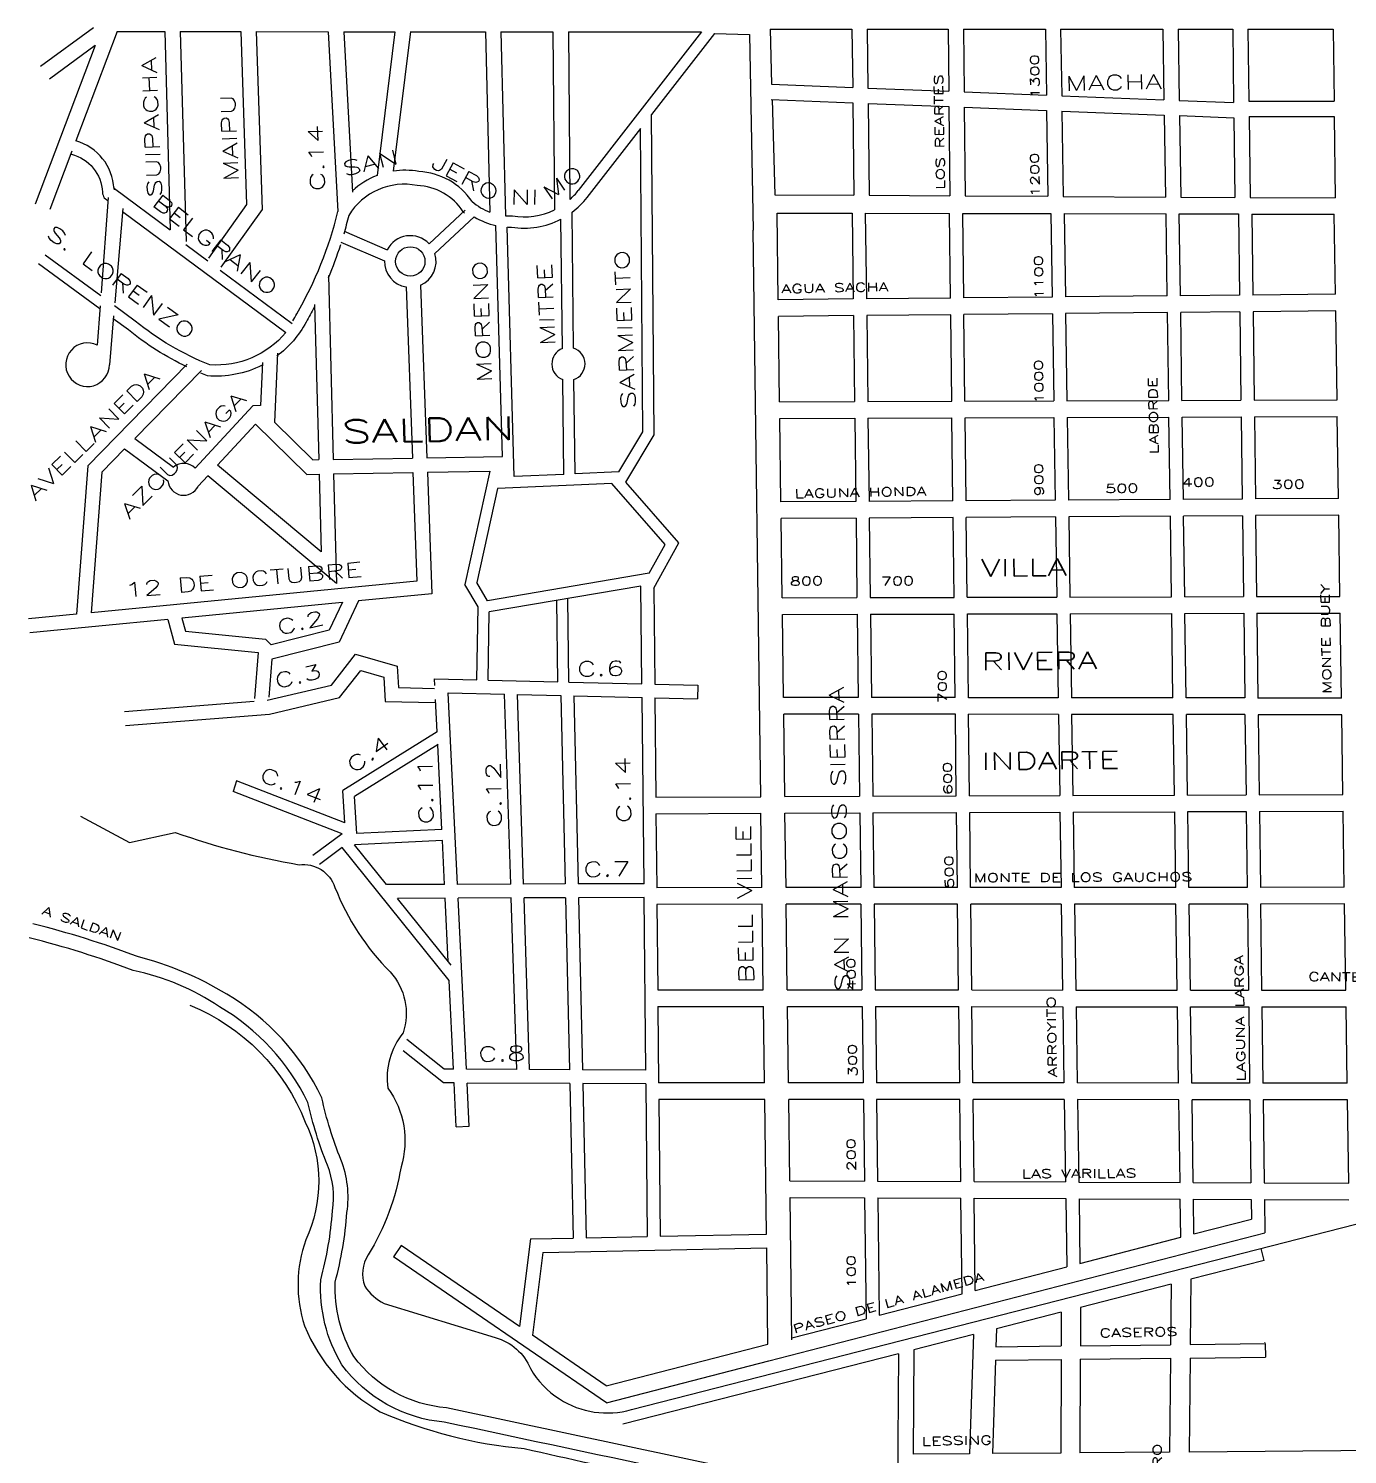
# Model space of a CAD drawing. Header units: millimetres. Extents: x 4375152 to 4409667, y 6523746 to 6549185.
# Drawn here: x 4375242 to 4376777, y 6533871 to 6535531 of the extents above; entities that cross this region are included whole.
import ezdxf

# ---------------------------------------------------------------- set-up
doc = ezdxf.new("R2010")
doc.units = ezdxf.units.MM
for name, color, linetype in [('CANAL', 252, 'Continuous'), ('FERROCARRIL', 252, 'VÍAS'), ('LINEA CALLE', 252, 'Continuous'), ('NOMBRE BARRIO', 8, 'Continuous'), ('NOMBRE CALLE', 252, 'Continuous')]:
    doc.layers.add(name, color=color, linetype=linetype)
doc.styles.add('ROMANS', font='romans')
doc.styles.add('S1', font='ROMANS')
doc.linetypes.add('VÍAS', pattern='A,3.81,[130,ltypeshp.shx,S=6.35,R=0,X=0,Y=0],3.81', length=7.62)

msp = doc.modelspace()

# ---------------------------------------------------------------- linework, layer by layer
at = {"layer": 'CANAL', "transparency": 33554687, "flags": 128}
msp.add_lwpolyline([(4375302.8, 6534614.4), (4375359.5, 6534583.6), (4375412.9, 6534595.5, 0.042649), (4375556.9, 6534557.9, -0.358082), (4375598.7, 6534531.5, 0.103212), (4375663.1, 6534433.1, -0.26799), (4375678.1, 6534362.3, 0.207997), (4375660.3, 6534297.8, -0.236733), (4375675.6, 6534206.2, -0.09589), (4375637.5, 6534103.7, 0.235631), (4375633.3, 6534067.3, 0.124959), (4375656, 6534047.3), (4375785.3, 6534007.6, -0.226077), (4375826.4, 6533971.5, 0.128401), (4375859.9, 6533936.1, 0.2147), (4375943.8, 6533923.6), (4376786.7, 6534139.5), (4376827.4, 6534099.3), (4376821.3, 6534062.4, 0.181828), (4376903.2, 6533985.1, -0.126664), (4376985.1, 6533986.3, -0.166773), (4377070.5, 6533937.6, -0.021953), (4377107.3, 6533880.5, 0.18075), (4377201.8, 6533819.9)], format="xyb", dxfattribs=at)
at = {"layer": 'FERROCARRIL', "ltscale": 0.3, "transparency": 33554687, "flags": 128}
msp.add_lwpolyline([(4375430, 6534394.3, -0.204581), (4375564.2, 6534258.4, -0.221385), (4375565, 6534121.2, 0.169315), (4375563.4, 6534021.2, 0.170266), (4375651.3, 6533921.2, 0.081127), (4375818.9, 6533878.4, 0.00655), (4376131.5, 6533811.2, -0.00633), (4376427.1, 6533747.5, -0.13296), (4376677.2, 6533650.3, -0.204815), (4376788.2, 6533417.1, 0.013216), (4376815, 6533256, 0.112076), (4376873.4, 6533143.6, 0.14493), (4377012.6, 6533057.3, -0.004172), (4377222.7, 6532956.5, -0.594669)], format="xyb", dxfattribs=at)
at = {"layer": 'LINEA CALLE', "transparency": 33554687}
for p, q in [((4375317.7, 6535532), (4375255.9, 6535486.9)), ((4375345.2, 6535527.7), (4375297.1, 6535400.5)), ((4375345.2, 6535527.7), (4375400.6, 6535527.6)), ((4375400.6, 6535527.6), (4375407.1, 6535296.9)), ((4375418.7, 6535527.6), (4375489.2, 6535527.6)), ((4375418.7, 6535527.6), (4375425.5, 6535283.2)), ((4375489.2, 6535527.6), (4375495.9, 6535326.2)), ((4375507.2, 6535527.6), (4375514.1, 6535320.7)), ((4375507.2, 6535527.6), (4375591, 6535527.5)), ((4375591, 6535527.5), (4375602.2, 6535318.1)), ((4375609, 6535527.5), (4375619, 6535340.6)), ((4375609, 6535527.5), (4375668.5, 6535527.5)), ((4375668.5, 6535527.5), (4375647.7, 6535360.2)), ((4375686.6, 6535527.8), (4375666.5, 6535365.2)), ((4375686.6, 6535527.5), (4375773.9, 6535527.4)), ((4375773.9, 6535527.4), (4375779.1, 6535317.4)), ((4375791.9, 6535527.4), (4375797.2, 6535313.3)), ((4375791.9, 6535527.4), (4375852.4, 6535527.4)), ((4375852.4, 6535527.4), (4375854.3, 6535320.3)), ((4375870.4, 6535527.4), (4375872.2, 6535332.4)), ((4375870.4, 6535527.4), (4376025.4, 6535527.3)), ((4376025.4, 6535527.3), (4375881.8, 6535342.7)), ((4376040.4, 6535525.5), (4375967.2, 6535431.3)), ((4376040.4, 6535525.5), (4376081.1, 6535524.1)), ((4376105.1, 6535530.5), (4376106.9, 6535466.4)), ((4376105.1, 6535530.5), (4376200.4, 6535530.5)), ((4376200.4, 6535530.5), (4376201.2, 6535462.6)), ((4376218.2, 6535530.5), (4376312.3, 6535530.5)), ((4376218.2, 6535530.5), (4376219, 6535461.9)), ((4376312.3, 6535530.5), (4376313, 6535458.2)), ((4376330.1, 6535530.5), (4376330.8, 6535457.5)), ((4376330.1, 6535530.5), (4376425.4, 6535530.5)), ((4376425.4, 6535530.5), (4376426.6, 6535453.7)), ((4376443.2, 6535530.5), (4376444.4, 6535453)), ((4376443.2, 6535530.5), (4376562.1, 6535530.5)), ((4376562.1, 6535530.5), (4376563.4, 6535448.3)), ((4376579.9, 6535530.5), (4376581.2, 6535447.6)), ((4376579.9, 6535530.5), (4376643.4, 6535530.5)), ((4376643.4, 6535530.5), (4376644.5, 6535445.1)), ((4376661.2, 6535530.5), (4376662.3, 6535446.5)), ((4376661.2, 6535530.5), (4376760.3, 6535530.5)), ((4376760.3, 6535530.5), (4376761.3, 6535446.5)), ((4375319.8, 6535511.3), (4375250, 6535326.9)), ((4375319.8, 6535511.3), (4375266.5, 6535472.4)), ((4376081.1, 6535524.1), (4376085.5, 6535296.5)), ((4376106.9, 6535466.4), (4376201.2, 6535462.6)), ((4376219, 6535461.9), (4376313, 6535458.2)), ((4376106.5, 6535448.6), (4376201.5, 6535444.8)), ((4376107.4, 6535448.5), (4376110.5, 6535337.7)), ((4376201.5, 6535444.8), (4376202.7, 6535337.2)), ((4376219.3, 6535444.1), (4376220.5, 6535337.1)), ((4376219.3, 6535444.1), (4376313.2, 6535440.4)), ((4376330.8, 6535457.5), (4376426.6, 6535453.7)), ((4376444.4, 6535453), (4376563.4, 6535448.3)), ((4376581.2, 6535447.6), (4376644.5, 6535445.1)), ((4376662.3, 6535446.5), (4376761.3, 6535446.5)), ((4375970, 6535058.4), (4375967.2, 6535431.3)), ((4376313.2, 6535440.4), (4376314.2, 6535336.5)), ((4376331, 6535439.7), (4376332, 6535336.4)), ((4376331, 6535439.7), (4376426.8, 6535435.9)), ((4376426.8, 6535435.9), (4376428.3, 6535335.9)), ((4376444.6, 6535435.2), (4376446.1, 6535335.8)), ((4376444.6, 6535435.2), (4376563.6, 6535430.5)), ((4376563.6, 6535430.5), (4376565.1, 6535335.1)), ((4376581.4, 6535429.8), (4376582.9, 6535335)), ((4376581.4, 6535429.8), (4376644.7, 6535427.2)), ((4376644.7, 6535427.2), (4376645.9, 6535334.6)), ((4376662.5, 6535428.7), (4376761.6, 6535428.7)), ((4376662.5, 6535428.7), (4376663.7, 6535334.5)), ((4376761.6, 6535428.7), (4376762.8, 6535334)), ((4375954.3, 6535414.8), (4375892, 6535334.7)), ((4375957, 6535061.9), (4375954.3, 6535414.8)), ((4375292.5, 6535388.3), (4375266.9, 6535320.5)), ((4375342.1, 6535345.1), (4375407.1, 6535296.9)), ((4375334.8, 6535334.4), (4375326.6, 6535223.5)), ((4376110.5, 6535337.7), (4376202.7, 6535337.2)), ((4376220.5, 6535337.1), (4376314.2, 6535336.5)), ((4376332, 6535336.4), (4376428.3, 6535335.9)), ((4376446.1, 6535335.8), (4376565.1, 6535335.1)), ((4376582.9, 6535335), (4376645.9, 6535334.6)), ((4376663.7, 6535334.5), (4376762.8, 6535334)), ((4375352, 6535321.6), (4375342.5, 6535211.8)), ((4375495.9, 6535326.2), (4375451.4, 6535264.1)), ((4375514.1, 6535320.7), (4375465.8, 6535253.3)), ((4375750.1, 6535319.7), (4375708.2, 6535280.7)), ((4375760.8, 6535312), (4375714.9, 6535269.2)), ((4375876.4, 6535159.2), (4375874.6, 6535317.5)), ((4376114.6, 6535215.5), (4376113.3, 6535316.4)), ((4376113.3, 6535316.4), (4376200.6, 6535316.3)), ((4376200.6, 6535316.3), (4376201.8, 6535216.4)), ((4376215.9, 6535316.2), (4376313.9, 6535316)), ((4376215.9, 6535316.2), (4376217.2, 6535216.5)), ((4376315, 6535217.5), (4376313.9, 6535316)), ((4376330.4, 6535217.7), (4376329.3, 6535316)), ((4376329.3, 6535316), (4376431.8, 6535315.8)), ((4376431.8, 6535315.8), (4376433.3, 6535218.7)), ((4376447.2, 6535315.8), (4376565.8, 6535315.5)), ((4376447.2, 6535315.8), (4376448.7, 6535218.8)), ((4376567.2, 6535220), (4376565.8, 6535315.5)), ((4376582.6, 6535220.2), (4376581.2, 6535315.5)), ((4376581.2, 6535315.5), (4376650.2, 6535315.4)), ((4376650.2, 6535315.4), (4376651.4, 6535220.8)), ((4376665.6, 6535315.3), (4376761.6, 6535315.1)), ((4376665.6, 6535315.3), (4376666.8, 6535221)), ((4376763, 6535221.9), (4376761.6, 6535315.1)), ((4375609.4, 6535295.2), (4375659.6, 6535273.6)), ((4375793.5, 6535033.1), (4375786, 6535301.9)), ((4375807.1, 6535009.7), (4375799.1, 6535300.2)), ((4375863.4, 6535158.8), (4375861.6, 6535309.4)), ((4376094.2, 6534637.1), (4376085.5, 6535296.5)), ((4375605.6, 6535282.7), (4375656.4, 6535260.9)), ((4375591.1, 6535243.9), (4375596.8, 6535029.7)), ((4375681.5, 6535230.4), (4375688.8, 6535031.3)), ((4375698.3, 6535232.5), (4375705.7, 6535031.6)), ((4376201.8, 6535216.4), (4376114.6, 6535215.5)), ((4376315, 6535217.5), (4376217.2, 6535216.5)), ((4376433.3, 6535218.7), (4376330.4, 6535217.7)), ((4376567.2, 6535220), (4376448.7, 6535218.8)), ((4376651.4, 6535220.8), (4376582.6, 6535220.2)), ((4376763, 6535221.9), (4376666.8, 6535221)), ((4375325.4, 6535208.3), (4375322.1, 6535162.7)), ((4375341.2, 6535196.7), (4375336.3, 6535139.9)), ((4375575.1, 6535210.1), (4375579.9, 6535029.4)), ((4376202.1, 6535197), (4376114.8, 6535196.1)), ((4376116.2, 6535096.6), (4376114.8, 6535196.1)), ((4376202.1, 6535197), (4376203.3, 6535096.9)), ((4376315.3, 6535198.1), (4376217.5, 6535197.2)), ((4376217.5, 6535197.2), (4376218.7, 6535097)), ((4376316.4, 6535097.4), (4376315.3, 6535198.1)), ((4376433.6, 6535199.3), (4376330.6, 6535198.3)), ((4376331.8, 6535097.4), (4376330.6, 6535198.3)), ((4376433.6, 6535199.3), (4376435.1, 6535097.8)), ((4376567.5, 6535200.6), (4376449, 6535199.4)), ((4376449, 6535199.4), (4376450.5, 6535097.9)), ((4376569, 6535098.4), (4376567.5, 6535200.6)), ((4376651.7, 6535201.5), (4376582.9, 6535200.8)), ((4376584.4, 6535098.4), (4376582.9, 6535200.8)), ((4376651.7, 6535201.5), (4376653, 6535098.7)), ((4376763.3, 6535202.6), (4376667.1, 6535201.6)), ((4376667.1, 6535201.6), (4376668.4, 6535098.8)), ((4376764.8, 6535099.1), (4376763.3, 6535202.6)), ((4375531.7, 6535153.4), (4375528.2, 6535072.9)), ((4375426.9, 6535140.7), (4375311.1, 6535022.3)), ((4375443.3, 6535133.3), (4375365.8, 6535054.1)), ((4375514.3, 6535142.6), (4375512.1, 6535092.5)), ((4375865.1, 6535012.3), (4375863.8, 6535122.6)), ((4375878.1, 6535012.9), (4375876.8, 6535122.5)), ((4376116.2, 6535096.6), (4376203.3, 6535096.9)), ((4376218.7, 6535097), (4376316.4, 6535097.4)), ((4376331.8, 6535097.4), (4376435.1, 6535097.8)), ((4376450.5, 6535097.9), (4376569, 6535098.4)), ((4376584.4, 6535098.4), (4376653, 6535098.7)), ((4376668.4, 6535098.8), (4376764.8, 6535099.1)), ((4375503, 6535091.9), (4375436, 6535019.5)), ((4375512.1, 6535092.5), (4375503, 6535091.9)), ((4376116.4, 6535077.2), (4376203.6, 6535077.5)), ((4376203.6, 6535077.5), (4376204.8, 6534980.7)), ((4376219, 6535077.6), (4376316.7, 6535078)), ((4376219, 6535077.6), (4376220.2, 6534980.8)), ((4376317.8, 6534981.4), (4376316.7, 6535078)), ((4376332, 6535078), (4376435.4, 6535078.4)), ((4376333.2, 6534981.5), (4376332, 6535078)), ((4376435.4, 6535078.4), (4376436.9, 6534982.2)), ((4376450.8, 6535078.5), (4376569.2, 6535079)), ((4376450.8, 6535078.5), (4376452.3, 6534982.3)), ((4376570.6, 6534983), (4376569.2, 6535079)), ((4376584.6, 6535079), (4376653.2, 6535079.3)), ((4376586, 6534983.1), (4376584.6, 6535079)), ((4376653.2, 6535079.3), (4376654.5, 6534983.5)), ((4376668.6, 6535079.4), (4376765.1, 6535079.8)), ((4376668.6, 6535079.4), (4376669.9, 6534983.6)), ((4376766.5, 6534984.2), (4376765.1, 6535079.8)), ((4375506.4, 6535070.7), (4375462.2, 6535023)), ((4375506.4, 6535070.7), (4375566.1, 6535012.2)), ((4375528.2, 6535072.9), (4375572.9, 6535029.3)), ((4375929.2, 6535015.2), (4375957, 6535061.9)), ((4376117.7, 6534980.2), (4376116.4, 6535077.2)), ((4375365.8, 6535054.1), (4375410.9, 6535020.8)), ((4375937.1, 6535003), (4375970, 6535058.4)), ((4375353.9, 6535041.9), (4375327.5, 6535014.9)), ((4375353.9, 6535041.9), (4375404.3, 6535004.7)), ((4375572.9, 6535029.3), (4375579.9, 6535029.4)), ((4375596.8, 6535029.7), (4375688.8, 6535031.3)), ((4375705.7, 6535031.6), (4375793.5, 6535033.1)), ((4375311.1, 6535022.3), (4375297.9, 6534849.6)), ((4375327.5, 6535014.9), (4375314.9, 6534851.2)), ((4375582.7, 6534922.2), (4375462.2, 6535023)), ((4375566.1, 6535012.2), (4375580.3, 6535012.5)), ((4375580.3, 6535012.5), (4375582.7, 6534922.2)), ((4375597.2, 6535012.8), (4375689.4, 6535014.4)), ((4375597.2, 6535012.8), (4375600.6, 6534885.2)), ((4375689.4, 6535014.4), (4375694, 6534887.9)), ((4375706.3, 6535014.7), (4375779.1, 6535016)), ((4375706.3, 6535014.7), (4375711.4, 6534873.2)), ((4375779.1, 6535016), (4375750, 6534884.2)), ((4375865.1, 6535012.3), (4375807.1, 6535009.7)), ((4375929.2, 6535015.2), (4375878.1, 6535012.9)), ((4375450.8, 6535010.6), (4375439.4, 6534998.4)), ((4375600.6, 6534885.2), (4375450.8, 6535010.6)), ((4375787.9, 6534995.8), (4375763.8, 6534886.4)), ((4375920.9, 6535001.8), (4375787.9, 6534995.8)), ((4375982.9, 6534930.8), (4375920.9, 6535001.8)), ((4375998.7, 6534932.5), (4375937.1, 6535003)), ((4376204.8, 6534980.7), (4376117.7, 6534980.2)), ((4376317.8, 6534981.4), (4376220.2, 6534980.8)), ((4376436.9, 6534982.2), (4376333.2, 6534981.5)), ((4376570.6, 6534983), (4376452.3, 6534982.3)), ((4376654.5, 6534983.5), (4376586, 6534983.1)), ((4376766.5, 6534984.2), (4376669.9, 6534983.6)), ((4376205.1, 6534961.3), (4376117.9, 6534960.8)), ((4376205.1, 6534961.3), (4376206.2, 6534868.8)), ((4376318, 6534962), (4376220.4, 6534961.4)), ((4376220.4, 6534961.4), (4376221.6, 6534868.9)), ((4376319.1, 6534869.1), (4376318, 6534962)), ((4376437.2, 6534962.8), (4376333.4, 6534962.1)), ((4376334.5, 6534869.2), (4376333.4, 6534962.1)), ((4376437.2, 6534962.8), (4376438.6, 6534869.4)), ((4376570.9, 6534963.6), (4376452.6, 6534962.9)), ((4376452.6, 6534962.9), (4376454, 6534869.5)), ((4376572.3, 6534869.8), (4376570.9, 6534963.6)), ((4376654.7, 6534964.1), (4376586.3, 6534963.7)), ((4376587.6, 6534869.8), (4376586.3, 6534963.7)), ((4376654.7, 6534964.1), (4376655.9, 6534870)), ((4376766.8, 6534964.8), (4376670.1, 6534964.2)), ((4376670.1, 6534964.2), (4376671.3, 6534870)), ((4376768.2, 6534870.3), (4376766.8, 6534964.8)), ((4376119.1, 6534868.6), (4376117.9, 6534960.8)), ((4375964.5, 6534897.1), (4375982.9, 6534930.8)), ((4375969.8, 6534879.8), (4375998.7, 6534932.5)), ((4375964.5, 6534897.1), (4375776.3, 6534865.1)), ((4375694, 6534887.9), (4375314.9, 6534851.2)), ((4375765.3, 6534858.1), (4375750, 6534884.2)), ((4375776.3, 6534865.1), (4375763.8, 6534886.4)), ((4375954.7, 6534882.2), (4375778.2, 6534852.3)), ((4375955.9, 6534768.4), (4375954.7, 6534882.2)), ((4375969.8, 6534879.8), (4375970.9, 6534768)), ((4375607.3, 6534863.1), (4375420.7, 6534845)), ((4375607.5, 6534863.4), (4375592.1, 6534830.9)), ((4375626.3, 6534864.9), (4375603.6, 6534816.9)), ((4375711.4, 6534873.2), (4375626.3, 6534864.9)), ((4375858, 6534770.8), (4375856.9, 6534865.6)), ((4375871, 6534770.5), (4375869.8, 6534867.8)), ((4376119.1, 6534868.6), (4376206.2, 6534868.8)), ((4376221.6, 6534868.9), (4376319.1, 6534869.1)), ((4376334.5, 6534869.2), (4376438.6, 6534869.4)), ((4376454, 6534869.5), (4376572.3, 6534869.8)), ((4376587.6, 6534869.8), (4376655.9, 6534870)), ((4376671.3, 6534870), (4376768.2, 6534870.3)), ((4375297.9, 6534849.6), (4375242.1, 6534844.2)), ((4375420.7, 6534845), (4375424.8, 6534829.7)), ((4375763.9, 6534773.1), (4375765.3, 6534858.1)), ((4375776.9, 6534772.8), (4375778.2, 6534852.3)), ((4376119.4, 6534849.2), (4376206.5, 6534849.5)), ((4376120.7, 6534752.6), (4376119.4, 6534849.2)), ((4376206.5, 6534849.5), (4376207.7, 6534752.5)), ((4376221.9, 6534849.5), (4376319.3, 6534849.7)), ((4376221.9, 6534849.5), (4376223.1, 6534752.5)), ((4376320.5, 6534752.4), (4376319.3, 6534849.7)), ((4376334.7, 6534849.8), (4376438.9, 6534850)), ((4376335.8, 6534752.3), (4376334.7, 6534849.8)), ((4376438.9, 6534850), (4376440.4, 6534752.2)), ((4376454.3, 6534850.1), (4376572.5, 6534850.4)), ((4376454.3, 6534850.1), (4376455.7, 6534752.2)), ((4376573.9, 6534752.1), (4376572.5, 6534850.4)), ((4376587.9, 6534850.4), (4376656.2, 6534850.6)), ((4376589.3, 6534752), (4376587.9, 6534850.4)), ((4376656.2, 6534850.6), (4376657.4, 6534752)), ((4376671.6, 6534850.6), (4376768.5, 6534850.9)), ((4376671.6, 6534850.6), (4376672.8, 6534751.9)), ((4376770, 6534751.8), (4376768.5, 6534850.9)), ((4375404.2, 6534843.4), (4375243.7, 6534827.9)), ((4375404.2, 6534843.4), (4375411.9, 6534814.5)), ((4375424.8, 6534829.7), (4375517.8, 6534820.5)), ((4375592.1, 6534830.9), (4375524.6, 6534814)), ((4375411.9, 6534814.5), (4375509.5, 6534804.9)), ((4375517.8, 6534820.5), (4375524.6, 6534814)), ((4375603.6, 6534816.9), (4375525.3, 6534797.2)), ((4375509.5, 6534804.9), (4375505.1, 6534751.4)), ((4375525.3, 6534797.2), (4375521.6, 6534752.9)), ((4375715.1, 6534766.4), (4375714.7, 6534774.3)), ((4375714.7, 6534774.3), (4375763.9, 6534773.1)), ((4375776.9, 6534772.8), (4375858, 6534770.8)), ((4375871, 6534770.5), (4375955.9, 6534768.4)), ((4375970.9, 6534768), (4376020.9, 6534766.8)), ((4376020.9, 6534766.8), (4376020.5, 6534750.8)), ((4375717.7, 6534712.4), (4375715.9, 6534750.1)), ((4375741.4, 6534535), (4375730.6, 6534757.9)), ((4375730.6, 6534757.9), (4375796.2, 6534756.3)), ((4375803.3, 6534535.3), (4375796.2, 6534756.3)), ((4375811.3, 6534755.9), (4375861.7, 6534754.7)), ((4375818.3, 6534535.3), (4375811.3, 6534755.9)), ((4375861.7, 6534754.7), (4375866.7, 6534535.5)), ((4375876.7, 6534754.3), (4375956.1, 6534752.4)), ((4375876.7, 6534754.3), (4375881.7, 6534535.5)), ((4375956, 6534752.4), (4375958.1, 6534535.8)), ((4375971, 6534752), (4375972.1, 6534636.7)), ((4375971, 6534752), (4376020.5, 6534750.8)), ((4376207.7, 6534752.5), (4376120.7, 6534752.6)), ((4376320.5, 6534752.4), (4376223.1, 6534752.5)), ((4376440.4, 6534752.2), (4376335.8, 6534752.3)), ((4376573.9, 6534752.1), (4376455.7, 6534752.2)), ((4376657.4, 6534752), (4376589.3, 6534752)), ((4376770, 6534751.8), (4376672.8, 6534751.9)), ((4376207.9, 6534733.1), (4376120.9, 6534733.2)), ((4376122.2, 6534637.2), (4376120.9, 6534733.2)), ((4376207.9, 6534733.1), (4376209.2, 6534637.6)), ((4376223.3, 6534733.1), (4376224.5, 6534637.6)), ((4376320.7, 6534733), (4376223.3, 6534733.1)), ((4376321.8, 6534638), (4376320.7, 6534733)), ((4376440.6, 6534732.8), (4376336.1, 6534733)), ((4376337.2, 6534638.1), (4376336.1, 6534733)), ((4376440.6, 6534732.8), (4376442.1, 6534638.5)), ((4376456, 6534732.8), (4376457.5, 6534638.5)), ((4376574.2, 6534732.7), (4376456, 6534732.8)), ((4376575.6, 6534639), (4376574.2, 6534732.7)), ((4376657.7, 6534732.6), (4376589.6, 6534732.6)), ((4376591, 6534639), (4376589.6, 6534732.6)), ((4376657.7, 6534732.6), (4376658.9, 6534639.3)), ((4376673.1, 6534732.5), (4376674.2, 6534639.4)), ((4376770.3, 6534732.4), (4376673.1, 6534732.5)), ((4376771.7, 6534639.7), (4376770.3, 6534732.4)), ((4375717.7, 6534712.4), (4375607.8, 6534644.3)), ((4375718.8, 6534697.7), (4375621.3, 6534637.3)), ((4375723.2, 6534598.9), (4375718.5, 6534697.5)), ((4375484.1, 6534655.5), (4375480.1, 6534643.1)), ((4375610.2, 6534606.7), (4375484.1, 6534655.5)), ((4375607.2, 6534593.9), (4375480.1, 6534643.1)), ((4375610.2, 6534606.7), (4375607.8, 6534644.3)), ((4375624, 6534594.2), (4375621.3, 6534637.3)), ((4375972.1, 6534636.7), (4376094.2, 6534637.1)), ((4376122.2, 6534637.2), (4376209.2, 6534637.6)), ((4376224.5, 6534637.6), (4376321.8, 6534638)), ((4376337.2, 6534638.1), (4376442.1, 6534638.5)), ((4376457.5, 6534638.5), (4376575.6, 6534639)), ((4376591, 6534639), (4376658.9, 6534639.3)), ((4376674.2, 6534639.4), (4376771.7, 6534639.7)), ((4375972.3, 6534617.3), (4376094.5, 6534617.8)), ((4375972.3, 6534617.3), (4375973.1, 6534531.1)), ((4376095.6, 6534531.2), (4376094.5, 6534617.8)), ((4376122.4, 6534617.9), (4376209.4, 6534618.2)), ((4376123.6, 6534531.2), (4376122.4, 6534617.9)), ((4376209.4, 6534618.2), (4376210.5, 6534531.3)), ((4376224.8, 6534618.3), (4376322, 6534618.6)), ((4376224.8, 6534618.3), (4376225.9, 6534531.3)), ((4376323, 6534531.3), (4376322, 6534618.6)), ((4376337.4, 6534618.7), (4376442.4, 6534619.1)), ((4376338.4, 6534531.3), (4376337.4, 6534618.7)), ((4376442.4, 6534619.1), (4376443.7, 6534531.4)), ((4376457.8, 6534619.1), (4376575.9, 6534619.6)), ((4376457.8, 6534619.1), (4376459.1, 6534531.4)), ((4376577.1, 6534531.5), (4376575.9, 6534619.6)), ((4376591.2, 6534619.7), (4376659.1, 6534619.9)), ((4376592.5, 6534531.5), (4376591.2, 6534619.7)), ((4376659.1, 6534619.9), (4376660.2, 6534531.5)), ((4376674.5, 6534620), (4376772, 6534620.3)), ((4376674.5, 6534620), (4376675.6, 6534531.5)), ((4376773.3, 6534531.6), (4376772, 6534620.3)), ((4375723.2, 6534598.9), (4375624, 6534594.2)), ((4375607.2, 6534593.9), (4375572.9, 6534568.8)), ((4375723.8, 6534585.9), (4375621.3, 6534581)), ((4375658.6, 6534534.7), (4375621.3, 6534581)), ((4375726.3, 6534535), (4375723.8, 6534585.9)), ((4375607.3, 6534577.8), (4375580.6, 6534558.3)), ((4375731.7, 6534423.1), (4375607.3, 6534577.8)), ((4375726.3, 6534535), (4375658.6, 6534534.7)), ((4375803.3, 6534535.3), (4375741.4, 6534535)), ((4375866.7, 6534535.5), (4375818.3, 6534535.3)), ((4375958.5, 6534535.8), (4375881.7, 6534535.5)), ((4376095.6, 6534531.2), (4375973.1, 6534531.1)), ((4376210.5, 6534531.3), (4376123.6, 6534531.2)), ((4376323, 6534531.3), (4376225.9, 6534531.3)), ((4376443.7, 6534531.4), (4376338.4, 6534531.3)), ((4376577.1, 6534531.5), (4376459.1, 6534531.4)), ((4376660.2, 6534531.5), (4376592.5, 6534531.5)), ((4376773.3, 6534531.6), (4376675.6, 6534531.5)), ((4375727.1, 6534518.9), (4375671.5, 6534518.7)), ((4375734.1, 6534440.9), (4375671.5, 6534518.7)), ((4375730.6, 6534445.2), (4375727.1, 6534518.9)), ((4375803.8, 6534519.2), (4375742.1, 6534519)), ((4375751.8, 6534319.8), (4375742.1, 6534519)), ((4375810.2, 6534319.5), (4375803.8, 6534519.2)), ((4375867.1, 6534519.5), (4375818.8, 6534519.3)), ((4375825.2, 6534319.5), (4375818.8, 6534519.3)), ((4375867.1, 6534519.5), (4375871.6, 6534319.2)), ((4375958.7, 6534519.8), (4375882.1, 6534519.5)), ((4375882.1, 6534519.5), (4375886.7, 6534319.1)), ((4375958.2, 6534519.8), (4375960.2, 6534318.7)), ((4376095.9, 6534511.8), (4375973.3, 6534511.7)), ((4375973.3, 6534511.7), (4375974.3, 6534412.4)), ((4376097.2, 6534412.3), (4376095.9, 6534511.8)), ((4376210.8, 6534511.9), (4376123.8, 6534511.8)), ((4376125.1, 6534412.3), (4376123.8, 6534511.8)), ((4376210.8, 6534511.9), (4376212, 6534412.2)), ((4376323.3, 6534511.9), (4376226.1, 6534511.9)), ((4376226.1, 6534511.9), (4376227.4, 6534412.2)), ((4376324.4, 6534412.1), (4376323.3, 6534511.9)), ((4376444, 6534512), (4376338.6, 6534511.9)), ((4376339.8, 6534412.1), (4376338.6, 6534511.9)), ((4376444, 6534512), (4376445.5, 6534412)), ((4376577.4, 6534512.1), (4376459.4, 6534512)), ((4376459.4, 6534512), (4376460.9, 6534412)), ((4376578.8, 6534411.9), (4376577.4, 6534512.1)), ((4376660.5, 6534512.1), (4376592.8, 6534512.1)), ((4376594.2, 6534411.8), (4376592.8, 6534512.1)), ((4376660.5, 6534512.1), (4376661.8, 6534411.8)), ((4376773.6, 6534512.2), (4376675.9, 6534512.1)), ((4376675.9, 6534512.1), (4376677.1, 6534411.8)), ((4376775.1, 6534411.7), (4376773.6, 6534512.2)), ((4375736.7, 6534319.9), (4375731.7, 6534423.1)), ((4375974.3, 6534412.4), (4376097.2, 6534412.3)), ((4376125.1, 6534412.3), (4376212, 6534412.2)), ((4376227.4, 6534412.2), (4376324.4, 6534412.1)), ((4376339.8, 6534412.1), (4376445.5, 6534412)), ((4376460.9, 6534412), (4376578.8, 6534411.9)), ((4376594.2, 6534411.8), (4376661.8, 6534411.8)), ((4376677.1, 6534411.8), (4376775.1, 6534411.7)), ((4375974.5, 6534393), (4375975.3, 6534304.1)), ((4375974.5, 6534393), (4376097.4, 6534392.9)), ((4376098.6, 6534304), (4376097.4, 6534392.9)), ((4376125.4, 6534392.9), (4376212.3, 6534392.8)), ((4376126.6, 6534304), (4376125.4, 6534392.9)), ((4376212.3, 6534392.8), (4376213.4, 6534304)), ((4376227.7, 6534392.8), (4376324.6, 6534392.7)), ((4376227.7, 6534392.8), (4376228.8, 6534304)), ((4376325.7, 6534303.9), (4376324.6, 6534392.7)), ((4376340, 6534392.7), (4376445.8, 6534392.6)), ((4376341.1, 6534303.9), (4376340, 6534392.7)), ((4376445.8, 6534392.6), (4376447.1, 6534303.9)), ((4376461.2, 6534392.6), (4376579.1, 6534392.5)), ((4376461.2, 6534392.6), (4376462.5, 6534303.9)), ((4376580.4, 6534303.8), (4376579.1, 6534392.5)), ((4376594.5, 6534392.4), (4376662, 6534392.4)), ((4376595.8, 6534303.8), (4376594.5, 6534392.4)), ((4376662, 6534392.4), (4376663.1, 6534303.8)), ((4376677.4, 6534392.4), (4376775.4, 6534392.3)), ((4376677.4, 6534392.4), (4376678.5, 6534303.8)), ((4376776.7, 6534303.7), (4376775.4, 6534392.3)), ((4375725.8, 6534320), (4375682.3, 6534354.5)), ((4375725, 6534304), (4375678, 6534341.3)), ((4375736.7, 6534319.9), (4375725.8, 6534320)), ((4375810.2, 6534319.5), (4375751.8, 6534319.8)), ((4375871.6, 6534319.2), (4375825.2, 6534319.5)), ((4375960.2, 6534318.7), (4375886.7, 6534319.1)), ((4375737.5, 6534303.9), (4375725, 6534304)), ((4375739.9, 6534252.8), (4375737.5, 6534303.9)), ((4375872, 6534303.2), (4375752.5, 6534303.8)), ((4375755, 6534253.5), (4375752.5, 6534303.8)), ((4375872, 6534303.2), (4375876.1, 6534123.3)), ((4375887.1, 6534303.1), (4375891.2, 6534123.7)), ((4375960.3, 6534302.7), (4375887.1, 6534303.1)), ((4375960.3, 6534302.7), (4375962, 6534125.1)), ((4376098.6, 6534304), (4375975.3, 6534304.1)), ((4376213.4, 6534304), (4376126.6, 6534304)), ((4376325.7, 6534303.9), (4376228.8, 6534304)), ((4376447.1, 6534303.9), (4376341.1, 6534303.9)), ((4376580.4, 6534303.8), (4376462.5, 6534303.9)), ((4376663.1, 6534303.8), (4376595.8, 6534303.8)), ((4376776.7, 6534303.7), (4376678.5, 6534303.8)), ((4376098.9, 6534284.6), (4375975.5, 6534284.7)), ((4375975.5, 6534284.7), (4375977, 6534125.4)), ((4376100.9, 6534128), (4376098.9, 6534284.6)), ((4376213.6, 6534284.6), (4376126.8, 6534284.6)), ((4376128.1, 6534190), (4376126.8, 6534284.6)), ((4376213.6, 6534284.6), (4376214.8, 6534189.6)), ((4376325.9, 6534284.5), (4376229, 6534284.6)), ((4376229, 6534284.6), (4376230.2, 6534189.6)), ((4376327, 6534189.1), (4376325.9, 6534284.5)), ((4376447.4, 6534284.5), (4376341.3, 6534284.5)), ((4376342.4, 6534189.1), (4376341.3, 6534284.5)), ((4376447.4, 6534284.5), (4376448.9, 6534188.6)), ((4376580.7, 6534284.4), (4376462.8, 6534284.5)), ((4376462.8, 6534284.5), (4376464.3, 6534188.5)), ((4376582.1, 6534188), (4376580.7, 6534284.4)), ((4376663.4, 6534284.4), (4376596.1, 6534284.4)), ((4376597.5, 6534187.9), (4376596.1, 6534284.4)), ((4376663.4, 6534284.4), (4376664.6, 6534187.6)), ((4376777, 6534284.3), (4376678.8, 6534284.4)), ((4376678.8, 6534284.4), (4376680, 6534187.6)), ((4376778.4, 6534187.1), (4376777, 6534284.3)), ((4375739.9, 6534252.8), (4375755, 6534253.5)), ((4376128.1, 6534190), (4376214.8, 6534189.6)), ((4376230.2, 6534189.6), (4376327, 6534189.1)), ((4376342.4, 6534189.1), (4376448.9, 6534188.6)), ((4376464.3, 6534188.5), (4376582.1, 6534188)), ((4376597.5, 6534187.9), (4376664.6, 6534187.6)), ((4376680, 6534187.6), (4376778.4, 6534187.1)), ((4376128.3, 6534170.6), (4376215.1, 6534170.2)), ((4376130.5, 6534005), (4376128.3, 6534170.6)), ((4376215.1, 6534170.2), (4376216.9, 6534029.5)), ((4376230.5, 6534170.2), (4376327.2, 6534169.7)), ((4376230.5, 6534170.2), (4376232.2, 6534033.5)), ((4376328.5, 6534058.4), (4376327.2, 6534169.7)), ((4376342.6, 6534169.7), (4376449.2, 6534169.2)), ((4376343.9, 6534062.4), (4376342.6, 6534169.7)), ((4376449.2, 6534169.2), (4376450.4, 6534089.9)), ((4376464.6, 6534169.1), (4376582.3, 6534168.6)), ((4376464.6, 6534169.1), (4376465.7, 6534093.9)), ((4376583, 6534124.2), (4376582.3, 6534168.6)), ((4376597.7, 6534168.6), (4376664.9, 6534168.3)), ((4376598.3, 6534128.1), (4376597.7, 6534168.6)), ((4376664.9, 6534168.3), (4376665.2, 6534145.4)), ((4376680.3, 6534168.2), (4376778.7, 6534167.8)), ((4376680.3, 6534168.2), (4376680.7, 6534129.4)), ((4376598.3, 6534128.1), (4376665.2, 6534145.4)), ((4375675.9, 6534114.8), (4375666.9, 6534101.6)), ((4375813.6, 6534020.4), (4375675.9, 6534114.8)), ((4375826.3, 6534122.3), (4375813.6, 6534020.4)), ((4375826.3, 6534122.3), (4375876.1, 6534123.3)), ((4375891.2, 6534123.7), (4375962, 6534125.1)), ((4375977, 6534125.4), (4376100.9, 6534128)), ((4376103.7, 6533980.3), (4376680.7, 6534129.4)), ((4376465.7, 6534093.9), (4376583, 6534124.2)), ((4375914.9, 6533931.5), (4375666.9, 6534101.6)), ((4375840.5, 6534106.6), (4375828.5, 6534010.2)), ((4375840.5, 6534106.6), (4376101.1, 6534112)), ((4376102.6, 6534000), (4376101.1, 6534112)), ((4376680, 6534097.3), (4376676.4, 6534111.3)), ((4376343.9, 6534062.4), (4376450.4, 6534089.9)), ((4376680, 6534097.3), (4376594.7, 6534075.5)), ((4376571.7, 6534069.6), (4376466.3, 6534042.7)), ((4376571.7, 6534069.6), (4376571, 6533999.2)), ((4376594.7, 6534075.5), (4376593.9, 6533999.5)), ((4376232.2, 6534033.5), (4376328.5, 6534058.4)), ((4376443.9, 6534037), (4376368.6, 6534017.7)), ((4376443.9, 6534037), (4376443.7, 6533997.8)), ((4376466.3, 6534042.7), (4376466.2, 6533998)), ((4376130.5, 6534007.2), (4376216.9, 6534029.5)), ((4376368.6, 6534017.7), (4376367.9, 6533996.9)), ((4375914.3, 6533951.4), (4375828.5, 6534010.2)), ((4375914.3, 6533951.4), (4376102.6, 6534000)), ((4376341.8, 6534010.9), (4376272.5, 6533993.2)), ((4376341.8, 6534010.9), (4376337.3, 6533872.2)), ((4376466.2, 6533998), (4376571, 6533999.2)), ((4376593.9, 6533999.5), (4376681.3, 6534000.5)), ((4376680.8, 6534001.5), (4376681.3, 6534002)), ((4376681.3, 6534000.5), (4376681.5, 6533984.7)), ((4376254.7, 6533988.6), (4375933.9, 6533906.7)), ((4376254.7, 6533988.6), (4376253.4, 6533817.5)), ((4376272.5, 6533993.2), (4376271.6, 6533871.7)), ((4376367.4, 6533981.1), (4376443.7, 6533982)), ((4376367.9, 6533996.9), (4376443.7, 6533997.8)), ((4376373.6, 6533997), (4376374.1, 6533997)), ((4376443.7, 6533982), (4376443.3, 6533873.1)), ((4376466.1, 6533982.2), (4376465.7, 6533873.2)), ((4376466.1, 6533982.2), (4376570.9, 6533983.4)), ((4376570.9, 6533983.4), (4376569.8, 6533874.1)), ((4376593.8, 6533983.7), (4376592.8, 6533874.3)), ((4376593.8, 6533983.7), (4376681.5, 6533984.7)), ((4375914.9, 6533931.5), (4376103.7, 6533980.3)), ((4376367.4, 6533981.1), (4376363.9, 6533872.4)), ((4376337.3, 6533872.2), (4376271.6, 6533871.7)), ((4376443.3, 6533873.1), (4376363.9, 6533872.4)), ((4376569.8, 6533874.1), (4376465.7, 6533873.2)), ((4377180.1, 6533879), (4376592.8, 6533874.3))]:
    msp.add_line(p, q, dxfattribs=at)
at = {"layer": 'LINEA CALLE', "transparency": 33554687, "flags": 128}
for points in [[(4375292, 6535385, -0.329458), (4375328.2, 6535340.6, 0.129611), (4375330.3, 6535334.1), (4375334.3, 6535331.1)], [(4375749.6, 6535316.4, -0.006467), (4375748, 6535317.8, 0.245349), (4375694.3, 6535348.5, 0.314485), (4375614.7, 6535313.7, -0.012239), (4375608.9, 6535291.8, -0.110906)], [(4375605.1, 6535279.4, -0.022422), (4375590.7, 6535240.6, -0.110906)], [(4375541.5, 6535177.4, -0.240003), (4375453.2, 6535139.7, -0.076033), (4375366.3, 6535190.7), (4375342, 6535208.5)], [(4375574.6, 6535206.7, -0.010674), (4375565.1, 6535189.5, -0.110906), (4375531.2, 6535150, -0.005798)], [(4375426.4, 6535137.4, -0.058357), (4375358.3, 6535180.4), (4375340.7, 6535193.4)], [(4375513.9, 6535139.3, -0.139069), (4375450.3, 6535127, -0.005798), (4375442.8, 6535130)], [(4376252.9, 6533814.2, 0.00004), (4375728.5, 6533925.8, -0.216562), (4375620.8, 6533985.3, -0.145157), (4375599, 6534072.1, 0.048268), (4375612.6, 6534153.2, 0.134687), (4375605.6, 6534214.6, -0.041326), (4375583.4, 6534286.7, 0.15028), (4375472.8, 6534407.2, 0.074724), (4375368.8, 6534450.9, 0.031205), (4375247, 6534489.1)], [(4376494.9, 6533747.5, -0.001846), (4376296.7, 6533787.6, 0.000043), (4375726, 6533909.1, -0.216173), (4375606.7, 6533975.9, -0.14929), (4375582.2, 6534074.8, 0.049814), (4375595.8, 6534155.1, 0.136455), (4375589.9, 6534208.3, -0.040279), (4375567.3, 6534281.1, 0.148437), (4375464.2, 6534392.6, 0.100203), (4375364, 6534434.7, 0.031535), (4375243, 6534472.7)]]:
    msp.add_lwpolyline(points, format="xyb", dxfattribs=at)
for points in [[(4375351.5, 6535318.3), (4375541.5, 6535177.4)], [(4375425, 6535279.9), (4375450.9, 6535260.7)], [(4375326.1, 6535220.2), (4375261.5, 6535267.6)], [(4375325, 6535204.9), (4375253.8, 6535257.2)], [(4375465.3, 6535250), (4375549.1, 6535187.8)], [(4375519.9, 6534749.3), (4375594.7, 6534767), (4375622.6, 6534802.9), (4375671.3, 6534788.9), (4375672.7, 6534764), (4375714.6, 6534763.1)], [(4375354.9, 6534720), (4375522.4, 6534733.1), (4375604, 6534752.4), (4375628.7, 6534784.1), (4375655.6, 6534776.4), (4375657.3, 6534748), (4375715.4, 6534746.7)], [(4375353.7, 6534736.3), (4375504.6, 6534748.1)]]:
    msp.add_lwpolyline(points, dxfattribs=at)
at = {"layer": 'LINEA CALLE', "transparency": 33554687}
msp.add_circle((4375686.4, 6535260.1), 17.1, dxfattribs=at)
for centre, radius, start, end in [((4375280.6, 6535341.6), 61.1, 2.7551, 74.3295), ((4375679.9, 6535277.5), 88.8, 111.2687, 133.4052), ((4375679.9, 6535277.5), 88.8, 79.4001, 98.7109), ((4375692.2, 6535285), 79.9, 34.0305, 87.0735), ((4375342.1, 6535344.6), 0.515, 182.7551, 94.1499), ((4375803.2, 6535381.8), 68.7, 229.298, 249.4756), ((4375818.8, 6535391.9), 80, 311.9239, 322.0048), ((4375818.8, 6535391.9), 93, 306.8675, 322.0048), ((4375166, 6535424.5), 448.9, 329.8664, 346.297), ((4375803.2, 6535381.8), 81.7, 238.728, 257.8556), ((4375803.2, 6535381.8), 68.7, 265.0012, 271.6394), ((4375818.8, 6535391.9), 80, 260.1988, 296.3939), ((4375803.2, 6535381.8), 81.7, 267.101, 270.7246), ((4375818.8, 6535391.9), 93, 260.9937, 297.4586), ((4375686.4, 6535260.1), 30, 43.3675, 153.0855), ((4375686.4, 6535260.1), 30, 178.3285, 260.6962), ((4375686.4, 6535260.1), 30, 293.5392, 17.8338), ((4375460.9, 6535248.5), 105.7, 327.1317, 332.1165), ((4375310.8, 6535139.9), 25.4, 63.8229, 0), ((4375870.4, 6535140.8), 19.3, 111.4109, 249.9112), ((4375870.4, 6535140.8), 19.3, 289.2052, 72.117), ((4375422.8, 6535006.5), 18.6, 44.4723, 129.5834), ((4375422.8, 6535006.5), 18.6, 185.4913, 333.9206)]:
    msp.add_arc(centre, radius, start, end, dxfattribs=at)

# ---------------------------------------------------------------- texts
at = {"layer": 'NOMBRE BARRIO', "transparency": 33554687, "style": 'S1', "width": 1.5}
for s, height, rotation, p in [('SALDAN', 27, 1.1637, (4375606.7, 6535048.5)), ('VILLA', 20, 0.6104, (4376350.5, 6534893.4)), ('RIVERA', 20, 0.6104, (4376351.1, 6534784.4)), ('INDARTE', 20, 0.6104, (4376351.1, 6534668.2))]:
    msp.add_text(s, height=height, rotation=rotation, dxfattribs=at).set_placement(p)
at = {"layer": 'NOMBRE CALLE', "transparency": 33554687, "style": 'ROMANS', "width": 1.5}
for s, height, rotation, p in [('SUIPACHA', 17, 92.3754, (4375397.4, 6535334.9)), ('1300', 10, 91.1256, (4376418.7, 6535449.8)), ('LOS REARTES', 10, 91.1256, (4376308.5, 6535343.9)), ('MACHA', 17, 1.1708, (4376448.7, 6535458.8)), ('MAIPU', 17, 92.3754, (4375486.7, 6535353.3)), ('C.14', 17, 92.3754, (4375587.3, 6535342)), ('SAN', 17, 13.4545, (4375610, 6535359)), ('JERO', 17, 331.2838, (4375709.1, 6535370.3)), ('1200', 10, 91.1256, (4376418.7, 6535335.2)), ('MO', 17, 34.4669, (4375848, 6535330.6)), ('NI', 17, 359.9293, (4375802.7, 6535326.4)), ('BELGRANO', 17, 322.3373, (4375384.6, 6535326.4)), ('S. LORENZO', 17, 323.9368, (4375261.4, 6535289.6)), ('SARMIENTO', 17, 92.3754, (4375948.6, 6535088.4)), ('1100', 10, 91.1256, (4376423.3, 6535216)), ('MORENO', 17, 92.3754, (4375781.4, 6535119.6)), ('MITRE', 17, 92.3754, (4375855.1, 6535162.1)), ('AGUA SACHA', 10, 1.1256, (4376118.2, 6535223.2)), ('1000', 10, 91.1256, (4376423.3, 6535094.5)), ('AVELLANEDA', 17, 44.5229, (4375250, 6534980.8)), ('LABORDE', 10, 91.1256, (4376557.1, 6535036.1)), ('AZCUENAGA', 17, 45.4315, (4375359.1, 6534959.5)), ('900', 10, 91.1256, (4376423.3, 6534986.8)), ('LAGUNA HONDA', 10, 1.1256, (4376133.5, 6534984.8)), ('500', 10, 1.1256, (4376495.2, 6534990.6)), ('400', 10, 1.1256, (4376584.2, 6534997.8)), ('300', 10, 1.1256, (4376688.9, 6534995.3)), ('12 DE OCTUBRE', 17, 5.0938, (4375354.9, 6534868.9)), ('800', 10, 1.1256, (4376128.2, 6534882.8)), ('700', 10, 1.1256, (4376234.2, 6534882.8)), ('MONTE BUEY', 10, 91.1256, (4376758.3, 6534757)), ('C.2', 17, 13.366, (4375533.4, 6534825)), ('C.3', 17, 13.366, (4375530.6, 6534762.7)), ('C.6', 17, 1.1256, (4375880.2, 6534777.1)), ('700', 10, 91.1256, (4376310.9, 6534746.1)), ('SAN MARCOS SIERRA', 17, 91.1256, (4376197.7, 6534410.4)), ('C.4', 17, 35.6758, (4375619.9, 6534663.5)), ('C.14', 17, 91.1256, (4375943.5, 6534606.4)), ('C.14', 17, 338.2247, (4375509.3, 6534656.4)), ('C.11', 17, 91.1256, (4375713.4, 6534604.8)), ('C.12', 17, 91.1256, (4375792.9, 6534600.6)), ('600', 10, 91.1256, (4376317.1, 6534639.1)), ('BELL VILLE', 17, 91.1256, (4376086.1, 6534419.9)), ('500', 10, 91.1256, (4376318.8, 6534530.3)), ('C.7', 17, 1.1256, (4375887.6, 6534543.8)), ('MONTE DE LOS GAUCHOS', 10, 0.2524, (4376341.9, 6534537.7)), ('A SALDAN', 10, 340.6725, (4375257.1, 6534500.6)), ('400', 10, 91.1256, (4376204.8, 6534411.1)), ('LAGUNA LARGA', 10, 91.1256, (4376658.4, 6534305.8)), ('CANTERAS DE QUILPO', 10, 359.5391, (4376731.2, 6534422.7)), ('ARROYITO', 10, 91.1256, (4376438.9, 6534310.9)), ('300', 10, 91.1256, (4376206.5, 6534310.9)), ('C.8', 17, 1.1256, (4375765.2, 6534328.8)), ('200', 10, 91.1256, (4376204.9, 6534201.1)), ('LAS VARILLAS', 10, 0.3621, (4376397.8, 6534193)), ('100', 10, 91.1256, (4376204.9, 6534065.1)), ('PASEO DE LA ALAMEDA', 10, 15.6258, (4376133.3, 6534012.2)), ('CASEROS', 10, 1.1256, (4376488.5, 6534007.7)), ('LESSING', 10, 1.1256, (4376281.6, 6533881.7)), ('DEL ORO', 10, 91.1256, (4376562.2, 6533795.3))]:
    msp.add_text(s, height=height, rotation=rotation, dxfattribs=at).set_placement(p)

doc.saveas('drawing.dxf')
